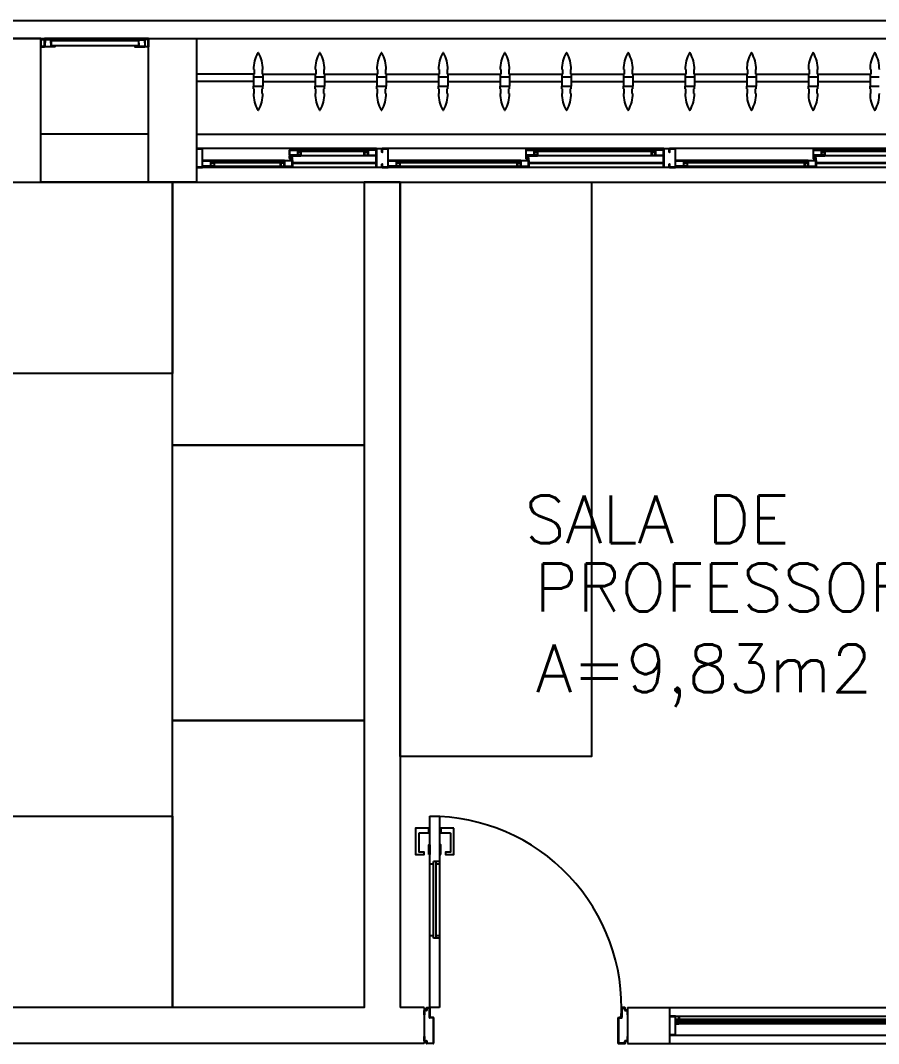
# Model space of a CAD drawing. Header units: millimetres. Extents: x 2128 to 2646, y 1972 to 2207.
# Drawn here: x 2401.926 to 2405.51, y 2049.365 to 2053.64 of the extents above; entities that cross this region are included whole.
import ezdxf

# ---------------------------------------------------------------- set-up
doc = ezdxf.new("R2010")
doc.units = ezdxf.units.MM
for name, color, linetype in [('AR-ALV', 2, 'Continuous'), ('AR-BANCADAS', 1, 'Continuous'), ('AR-BRISES', 1, 'Continuous'), ('AR-CALÇADA', 1, 'Continuous'), ('AR-ESQ', 1, 'Continuous'), ('AR-ESTC', 3, 'Continuous'), ('AR-PEITORIL', 1, 'Continuous'), ('AR-PORTA', 1, 'Continuous'), ('BC- VISTA', 1, 'Continuous'), ('BR-PAINEL', 1, 'Continuous'), ('BR-SUPORTE', 1, 'Continuous'), ('DT-ESQ-BAGUETE-C', 1, 'Continuous'), ('DT-ESQ-BAGUETE-V', 1, 'Continuous'), ('DT-ESQ-CHAPA DOBRADA-V', 1, 'Continuous'), ('DT-ESQ-MARCO-V', 1, 'Continuous'), ('DT-ESQ-PERFIL CADEIRA-C', 2, 'Continuous'), ('DT-ESQ-PERFIL CADEIRA-V', 2, 'Continuous'), ('DT-ESQ-PERFIL U SIMPLES-C', 2, 'Continuous'), ('DT-ESQ-PERFIL U-C', 2, 'Continuous'), ('DT-ESQ-PERFIL U-V', 1, 'Continuous'), ('DT-ESQ-VENEZIANA-C', 1, 'Continuous'), ('DT-ESQ-VENEZIANA-V', 1, 'Continuous'), ('DT-ESQ-VIDRO-C', 2, 'Continuous'), ('DT-TXTMOD', 1, 'Continuous'), ('ibio', 2, 'Continuous'), ('maçaneta', 1, 'Continuous'), ('mov', 1, 'Continuous'), ('PM-PERFIL U-C', 2, 'Continuous'), ('PM-VIDRO', 2, 'Continuous'), ('pm1', 2, 'Continuous'), ('pm2', 2, 'Continuous'), ('TEXTO', 2, 'Continuous'), ('Área', 2, 'Continuous')]:
    doc.layers.add(name, color=color, linetype=linetype)
doc.styles.add('S10', font='simplex.shx', dxfattribs={"height": 0.1})
doc.styles.add('UNB-100', font='simplex.shx', dxfattribs={"height": 0.2})

# ---------------------------------------------------------------- blocks, each defined once
blk = doc.blocks.new('EF23-P')
at = {"layer": 'DT-ESQ-BAGUETE-C', "ltscale": 0.1}
for points in [[(2.61, -0.08), (2.5965, -0.08), (2.5965, -0.0785), (2.6095, -0.0785, 0.414214), (2.61, -0.078), (2.61, -0.067, 0.414214), (2.6095, -0.0665), (2.5965, -0.0665), (2.5965, -0.065), (2.61, -0.065, -0.414214), (2.6115, -0.0665), (2.6115, -0.0785, -0.414214)], [(3.1015, -0.08), (3.115, -0.08), (3.115, -0.0785), (3.102, -0.0785, -0.414214), (3.1015, -0.078), (3.1015, -0.067, -0.414214), (3.102, -0.0665), (3.115, -0.0665), (3.115, -0.065), (3.1015, -0.065, 0.414214), (3.1, -0.0665), (3.1, -0.0785, 0.414214)], [(3.81, -0.08), (3.7965, -0.08), (3.7965, -0.0785), (3.8095, -0.0785, 0.414214), (3.81, -0.078), (3.81, -0.067, 0.414214), (3.8095, -0.0665), (3.7965, -0.0665), (3.7965, -0.065), (3.81, -0.065, -0.414214), (3.8115, -0.0665), (3.8115, -0.0785, -0.414214)], [(4.3015, -0.08), (4.315, -0.08), (4.315, -0.0785), (4.302, -0.0785, -0.414214), (4.3015, -0.078), (4.3015, -0.067, -0.414214), (4.302, -0.0665), (4.315, -0.0665), (4.315, -0.065), (4.3015, -0.065, 0.414214), (4.3, -0.0665), (4.3, -0.0785, 0.414214)], [(4.7975, -0.08), (4.784, -0.08), (4.784, -0.0785), (4.797, -0.0785, 0.414214), (4.7975, -0.078), (4.7975, -0.067, 0.414214), (4.797, -0.0665), (4.784, -0.0665), (4.784, -0.065), (4.7975, -0.065, -0.414214), (4.799, -0.0665), (4.799, -0.0785, -0.414214)], [(5.0765, -0.08), (5.09, -0.08), (5.09, -0.0785), (5.077, -0.0785, -0.414214), (5.0765, -0.078), (5.0765, -0.067, -0.414214), (5.077, -0.0665), (5.09, -0.0665), (5.09, -0.065), (5.0765, -0.065, 0.414214), (5.075, -0.0665), (5.075, -0.0785, 0.414214)], [(2.5265, -0.125), (2.54, -0.125), (2.54, -0.1235), (2.527, -0.1235, -0.414214), (2.5265, -0.123), (2.5265, -0.112, -0.414214), (2.527, -0.1115), (2.54, -0.1115), (2.54, -0.11), (2.5265, -0.11, 0.414214), (2.525, -0.1115), (2.525, -0.1235, 0.414214)], [(3.2485, -0.125), (3.235, -0.125), (3.235, -0.1235), (3.248, -0.1235, 0.414214), (3.2485, -0.123), (3.2485, -0.112, 0.414214), (3.248, -0.1115), (3.235, -0.1115), (3.235, -0.11), (3.2485, -0.11, -0.414214), (3.25, -0.1115), (3.25, -0.1235, -0.414214)], [(3.7265, -0.125), (3.74, -0.125), (3.74, -0.1235), (3.727, -0.1235, -0.414214), (3.7265, -0.123), (3.7265, -0.112, -0.414214), (3.727, -0.1115), (3.74, -0.1115), (3.74, -0.11), (3.7265, -0.11, 0.414214), (3.725, -0.1115), (3.725, -0.1235, 0.414214)], [(4.4485, -0.125), (4.435, -0.125), (4.435, -0.1235), (4.448, -0.1235, 0.414214), (4.4485, -0.123), (4.4485, -0.112, 0.414214), (4.448, -0.1115), (4.435, -0.1115), (4.435, -0.11), (4.4485, -0.11, -0.414214), (4.45, -0.1115), (4.45, -0.1235, -0.414214)], [(4.714, -0.125), (4.7275, -0.125), (4.7275, -0.1235), (4.7145, -0.1235, -0.414214), (4.714, -0.123), (4.714, -0.112, -0.414214), (4.7145, -0.1115), (4.7275, -0.1115), (4.7275, -0.11), (4.714, -0.11, 0.414214), (4.7125, -0.1115), (4.7125, -0.1235, 0.414214)]]:
    blk.add_lwpolyline(points, format="xyb", close=True, dxfattribs=at)
at = {"layer": 'DT-ESQ-BAGUETE-V', "ltscale": 0.1}
for p, q in [((2.61, -0.065), (3.1015, -0.065)), ((3.81, -0.065), (4.3015, -0.065)), ((4.7975, -0.065), (5.0765, -0.065)), ((2.0485, -0.11), (2.5265, -0.11)), ((3.2485, -0.11), (3.7265, -0.11)), ((4.4485, -0.11), (4.714, -0.11))]:
    blk.add_line(p, q, dxfattribs=at)
at = {"layer": 'DT-ESQ-CHAPA DOBRADA-V', "ltscale": 0.1}
for p, q in [((2, -0.077), (2.5615, -0.077)), ((2, -0.08), (2.5615, -0.08)), ((3.2, -0.077), (3.7615, -0.077)), ((3.2, -0.08), (3.7615, -0.08)), ((4.4, -0.077), (4.749, -0.077)), ((4.4, -0.08), (4.749, -0.08))]:
    blk.add_line(p, q, dxfattribs=at)
at = {"layer": 'DT-ESQ-PERFIL CADEIRA-C', "ltscale": 0.1}
for p, q in [((2.5635, -0.0885), (2.61, -0.0885)), ((3.15, -0.0885), (3.1015, -0.0885)), ((3.7635, -0.0885), (3.81, -0.0885)), ((4.35, -0.0885), (4.3015, -0.0885)), ((4.751, -0.0885), (4.7975, -0.0885)), ((5.125, -0.0885), (5.0765, -0.0885)), ((2.573, -0.1335), (2.5265, -0.1335)), ((3.2, -0.1335), (3.2485, -0.1335)), ((3.773, -0.1335), (3.7265, -0.1335)), ((4.4, -0.1335), (4.4485, -0.1335)), ((4.7605, -0.1335), (4.714, -0.1335))]:
    blk.add_line(p, q, dxfattribs=at)
for points in [[(2.61, -0.087, -1), (2.61, -0.09), (2.5635, -0.09, -0.414214), (2.5615, -0.088), (2.5615, -0.067, -0.414214), (2.5635, -0.065), (2.595, -0.065, -0.414214), (2.5965, -0.0665), (2.5965, -0.087)], [(2.5965, -0.0885, -0.198913), (2.5954, -0.0881, -0.198913), (2.595, -0.087), (2.595, -0.067, 0.414214), (2.5945, -0.0665), (2.5635, -0.0665, 0.414214), (2.563, -0.067), (2.563, -0.088, 0.414214), (2.5635, -0.0885)], [(3.1015, -0.09), (3.15, -0.09), (3.15, -0.0885), (3.115, -0.0885, 0.198912), (3.1161, -0.0881, 0.198913), (3.1165, -0.087), (3.1165, -0.067, -0.414214), (3.117, -0.0665), (3.15, -0.0665), (3.15, -0.065), (3.1165, -0.065, 0.414214), (3.115, -0.0665), (3.115, -0.0785), (3.115, -0.08), (3.115, -0.087), (3.1015, -0.087, 1)], [(3.81, -0.087, -1), (3.81, -0.09), (3.7635, -0.09, -0.414214), (3.7615, -0.088), (3.7615, -0.067, -0.414214), (3.7635, -0.065), (3.795, -0.065, -0.414214), (3.7965, -0.0665), (3.7965, -0.087)], [(3.7965, -0.0885, -0.198913), (3.7954, -0.0881, -0.198913), (3.795, -0.087), (3.795, -0.067, 0.414214), (3.7945, -0.0665), (3.7635, -0.0665, 0.414214), (3.763, -0.067), (3.763, -0.088, 0.414214), (3.7635, -0.0885)], [(4.3015, -0.09), (4.35, -0.09), (4.35, -0.0885), (4.315, -0.0885, 0.198912), (4.3161, -0.0881, 0.198913), (4.3165, -0.087), (4.3165, -0.067, -0.414214), (4.317, -0.0665), (4.35, -0.0665), (4.35, -0.065), (4.3165, -0.065, 0.414214), (4.315, -0.0665), (4.315, -0.0785), (4.315, -0.08), (4.315, -0.087), (4.3015, -0.087, 1)], [(4.7975, -0.087, -1), (4.7975, -0.09), (4.751, -0.09, -0.414214), (4.749, -0.088), (4.749, -0.067, -0.414214), (4.751, -0.065), (4.7825, -0.065, -0.414214), (4.784, -0.0665), (4.784, -0.087)], [(4.784, -0.0885, -0.198913), (4.7829, -0.0881, -0.198913), (4.7825, -0.087), (4.7825, -0.067, 0.414214), (4.782, -0.0665), (4.751, -0.0665, 0.414214), (4.7505, -0.067), (4.7505, -0.088, 0.414214), (4.751, -0.0885)], [(5.0765, -0.09), (5.125, -0.09), (5.125, -0.0885), (5.09, -0.0885, 0.198912), (5.0911, -0.0881, 0.198913), (5.0915, -0.087), (5.0915, -0.067, -0.414214), (5.092, -0.0665), (5.125, -0.0665), (5.125, -0.065), (5.0915, -0.065, 0.414214), (5.09, -0.0665), (5.09, -0.0785), (5.09, -0.08), (5.09, -0.087), (5.0765, -0.087, 1)], [(2.5265, -0.132, 1), (2.5265, -0.135), (2.573, -0.135, 0.414214), (2.575, -0.133), (2.575, -0.112, 0.414214), (2.573, -0.11), (2.5415, -0.11, 0.414214), (2.54, -0.1115), (2.54, -0.132)], [(2.54, -0.1335, 0.198913), (2.5411, -0.1331, 0.198913), (2.5415, -0.132), (2.5415, -0.112, -0.414214), (2.542, -0.1115), (2.573, -0.1115, -0.414214), (2.5735, -0.112), (2.5735, -0.133, -0.414214), (2.573, -0.1335)], [(3.2485, -0.135), (3.2, -0.135), (3.2, -0.1335), (3.235, -0.1335, -0.198912), (3.2339, -0.1331, -0.198913), (3.2335, -0.132), (3.2335, -0.112, 0.414214), (3.233, -0.1115), (3.2, -0.1115), (3.2, -0.11), (3.2335, -0.11, -0.414214), (3.235, -0.1115), (3.235, -0.1235), (3.235, -0.125), (3.235, -0.132), (3.2485, -0.132, -1)], [(3.7265, -0.132, 1), (3.7265, -0.135), (3.773, -0.135, 0.414214), (3.775, -0.133), (3.775, -0.112, 0.414214), (3.773, -0.11), (3.7415, -0.11, 0.414214), (3.74, -0.1115), (3.74, -0.132)], [(3.74, -0.1335, 0.198913), (3.7411, -0.1331, 0.198913), (3.7415, -0.132), (3.7415, -0.112, -0.414214), (3.742, -0.1115), (3.773, -0.1115, -0.414214), (3.7735, -0.112), (3.7735, -0.133, -0.414214), (3.773, -0.1335)], [(4.4485, -0.135), (4.4, -0.135), (4.4, -0.1335), (4.435, -0.1335, -0.198912), (4.4339, -0.1331, -0.198913), (4.4335, -0.132), (4.4335, -0.112, 0.414214), (4.433, -0.1115), (4.4, -0.1115), (4.4, -0.11), (4.4335, -0.11, -0.414214), (4.435, -0.1115), (4.435, -0.1235), (4.435, -0.125), (4.435, -0.132), (4.4485, -0.132, -1)], [(4.714, -0.132, 1), (4.714, -0.135), (4.7605, -0.135, 0.414214), (4.7625, -0.133), (4.7625, -0.112, 0.414214), (4.7605, -0.11), (4.729, -0.11, 0.414214), (4.7275, -0.1115), (4.7275, -0.132)], [(4.7275, -0.1335, 0.198913), (4.7286, -0.1331, 0.198913), (4.729, -0.132), (4.729, -0.112, -0.414214), (4.7295, -0.1115), (4.7605, -0.1115, -0.414214), (4.761, -0.112), (4.761, -0.133, -0.414214), (4.7605, -0.1335)]]:
    blk.add_lwpolyline(points, format="xyb", close=True, dxfattribs=at)
at = {"layer": 'DT-ESQ-PERFIL CADEIRA-V', "ltscale": 0.1}
for p, q in [((2.595, -0.09), (3.1015, -0.09)), ((3.795, -0.09), (4.3015, -0.09)), ((4.7825, -0.09), (5.0765, -0.09)), ((2.0485, -0.135), (2.5265, -0.135)), ((3.2485, -0.135), (3.7265, -0.135)), ((4.4485, -0.135), (4.714, -0.135))]:
    blk.add_line(p, q, dxfattribs=at)
at = {"layer": 'DT-ESQ-PERFIL U SIMPLES-C', "ltscale": 0.1}
for points in [[(2.5635, -0.102), (2.5715, -0.102), (2.5715, -0.1005), (2.5635, -0.1005, -0.414214), (2.563, -0.1), (2.563, -0.092, -0.414214), (2.5635, -0.0915), (2.5715, -0.0915), (2.5715, -0.09), (2.5635, -0.09, 0.414214), (2.5615, -0.092), (2.5615, -0.1, 0.414214)], [(2.573, -0.098), (2.565, -0.098), (2.565, -0.0995), (2.573, -0.0995, -0.414214), (2.5735, -0.1), (2.5735, -0.108, -0.414214), (2.573, -0.1085), (2.565, -0.1085), (2.565, -0.11), (2.573, -0.11, 0.414214), (2.575, -0.108), (2.575, -0.1, 0.414214)], [(3.7635, -0.102), (3.7715, -0.102), (3.7715, -0.1005), (3.7635, -0.1005, -0.414214), (3.763, -0.1), (3.763, -0.092, -0.414214), (3.7635, -0.0915), (3.7715, -0.0915), (3.7715, -0.09), (3.7635, -0.09, 0.414214), (3.7615, -0.092), (3.7615, -0.1, 0.414214)], [(3.773, -0.098), (3.765, -0.098), (3.765, -0.0995), (3.773, -0.0995, -0.414214), (3.7735, -0.1), (3.7735, -0.108, -0.414214), (3.773, -0.1085), (3.765, -0.1085), (3.765, -0.11), (3.773, -0.11, 0.414214), (3.775, -0.108), (3.775, -0.1, 0.414214)], [(4.751, -0.102), (4.759, -0.102), (4.759, -0.1005), (4.751, -0.1005, -0.414214), (4.7505, -0.1), (4.7505, -0.092, -0.414214), (4.751, -0.0915), (4.759, -0.0915), (4.759, -0.09), (4.751, -0.09, 0.414214), (4.749, -0.092), (4.749, -0.1, 0.414214)], [(4.7605, -0.098), (4.7525, -0.098), (4.7525, -0.0995), (4.7605, -0.0995, -0.414214), (4.761, -0.1), (4.761, -0.108, -0.414214), (4.7605, -0.1085), (4.7525, -0.1085), (4.7525, -0.11), (4.7605, -0.11, 0.414214), (4.7625, -0.108), (4.7625, -0.1, 0.414214)]]:
    blk.add_lwpolyline(points, format="xyb", close=True, dxfattribs=at)
at = {"layer": 'DT-ESQ-PERFIL U-C', "ltscale": 0.1}
for points in [[(3.175, -0.0615, 0.414214), (3.1735, -0.06), (3.1515, -0.06, 0.414214), (3.15, -0.0615), (3.15, -0.1385, 0.414214), (3.1515, -0.14), (3.1735, -0.14, 0.414214), (3.175, -0.1385), (3.175, -0.125), (3.1735, -0.125), (3.1735, -0.138, -0.414214), (3.173, -0.1385), (3.152, -0.1385, -0.414214), (3.1515, -0.138), (3.1515, -0.062, -0.414214), (3.152, -0.0615), (3.173, -0.0615, -0.414214), (3.1735, -0.062), (3.1735, -0.075), (3.175, -0.075)], [(3.175, -0.0615, -0.414214), (3.1765, -0.06), (3.1985, -0.06, -0.414214), (3.2, -0.0615), (3.2, -0.1385, -0.414214), (3.1985, -0.14), (3.1765, -0.14, -0.414214), (3.175, -0.1385), (3.175, -0.125), (3.1765, -0.125), (3.1765, -0.138, 0.414214), (3.177, -0.1385), (3.198, -0.1385, 0.414214), (3.1985, -0.138), (3.1985, -0.062, 0.414214), (3.198, -0.0615), (3.177, -0.0615, 0.414214), (3.1765, -0.062), (3.1765, -0.075), (3.175, -0.075)], [(4.375, -0.0615, 0.414214), (4.3735, -0.06), (4.3515, -0.06, 0.414214), (4.35, -0.0615), (4.35, -0.1385, 0.414214), (4.3515, -0.14), (4.3735, -0.14, 0.414214), (4.375, -0.1385), (4.375, -0.125), (4.3735, -0.125), (4.3735, -0.138, -0.414214), (4.373, -0.1385), (4.352, -0.1385, -0.414214), (4.3515, -0.138), (4.3515, -0.062, -0.414214), (4.352, -0.0615), (4.373, -0.0615, -0.414214), (4.3735, -0.062), (4.3735, -0.075), (4.375, -0.075)], [(4.375, -0.0615, -0.414214), (4.3765, -0.06), (4.3985, -0.06, -0.414214), (4.4, -0.0615), (4.4, -0.1385, -0.414214), (4.3985, -0.14), (4.3765, -0.14, -0.414214), (4.375, -0.1385), (4.375, -0.125), (4.3765, -0.125), (4.3765, -0.138, 0.414214), (4.377, -0.1385), (4.398, -0.1385, 0.414214), (4.3985, -0.138), (4.3985, -0.062, 0.414214), (4.398, -0.0615), (4.377, -0.0615, 0.414214), (4.3765, -0.062), (4.3765, -0.075), (4.375, -0.075)], [(5.15, -0.0615, 0.414214), (5.1485, -0.06), (5.1265, -0.06, 0.414214), (5.125, -0.0615), (5.125, -0.1385, 0.414214), (5.1265, -0.14), (5.1485, -0.14, 0.414214), (5.15, -0.1385), (5.15, -0.125), (5.1485, -0.125), (5.1485, -0.138, -0.414214), (5.148, -0.1385), (5.127, -0.1385, -0.414214), (5.1265, -0.138), (5.1265, -0.062, -0.414214), (5.127, -0.0615), (5.148, -0.0615, -0.414214), (5.1485, -0.062), (5.1485, -0.075), (5.15, -0.075)]]:
    blk.add_lwpolyline(points, format="xyb", close=True, dxfattribs=at)
at = {"layer": 'DT-ESQ-PERFIL U-V', "ltscale": 0.1}
for p, q in [((1.9985, -0.06), (3.1515, -0.06)), ((3.1985, -0.06), (4.3515, -0.06)), ((4.3985, -0.06), (5.1265, -0.06)), ((1.9985, -0.14), (3.1515, -0.14)), ((3.1985, -0.14), (4.3515, -0.14)), ((4.3985, -0.14), (5.1265, -0.14))]:
    blk.add_line(p, q, dxfattribs=at)
at = {"layer": 'DT-ESQ-VIDRO-C', "ltscale": 0.1}
for points in [[(3.1125, -0.085), (3.1125, -0.082), (2.599, -0.082), (2.599, -0.085)], [(4.3125, -0.085), (4.3125, -0.082), (3.799, -0.082), (3.799, -0.085)], [(5.0875, -0.085), (5.0875, -0.082), (4.7865, -0.082), (4.7865, -0.085)], [(2.038, -0.13), (2.038, -0.127), (2.537, -0.127), (2.537, -0.13)], [(3.238, -0.13), (3.238, -0.127), (3.737, -0.127), (3.737, -0.13)], [(4.438, -0.13), (4.438, -0.127), (4.7245, -0.127), (4.7245, -0.13)]]:
    blk.add_lwpolyline(points, close=True, dxfattribs=at)
at = {"layer": 'DT-TXTMOD', "ltscale": 0.1, "style": 'S10', "flags": 3}
for tag, p in [('M01', (0.025, -0.28)), ('M02', (0.3253, -0.28)), ('M03', (0.627, -0.28)), ('M04', (0.9288, -0.28)), ('M05', (1.2306, -0.28)), ('M06', (1.5323, -0.28)), ('M07', (1.8341, -0.28)), ('M08', (2.1359, -0.28)), ('M09', (2.4376, -0.28)), ('M10', (2.7394, -0.28)), ('M11', (3.0412, -0.28)), ('M12', (3.3429, -0.28)), ('M13', (3.6447, -0.28)), ('M14', (3.9464, -0.28)), ('M15', (4.2482, -0.28)), ('M16', (4.55, -0.28)), ('M17', (4.8517, -0.28))]:
    blk.add_attdef(tag, p, '', height=0.1, dxfattribs=at)
blk = doc.blocks.new('EF05-P')
at = {"layer": 'DT-ESQ-BAGUETE-C', "ltscale": 0.1}
for points in [[(0.039, -0.05), (0.0255, -0.05), (0.0255, -0.0485), (0.039, -0.0485), (0.039, -0.0365), (0.0255, -0.0365), (0.0255, -0.035), (0.039, -0.035, -0.414214), (0.0405, -0.0365), (0.0405, -0.0485, -0.414214)], [(1.161, -0.05), (1.1745, -0.05), (1.1745, -0.0485), (1.161, -0.0485), (1.161, -0.0365), (1.1745, -0.0365), (1.1745, -0.035), (1.161, -0.035, 0.414214), (1.1595, -0.0365), (1.1595, -0.0485, 0.414214)]]:
    blk.add_lwpolyline(points, format="xyb", close=True, dxfattribs=at)
at = {"layer": 'DT-ESQ-BAGUETE-V', "ltscale": 0.1}
blk.add_line((1.161, -0.05), (0.039, -0.05), dxfattribs=at)
at = {"layer": 'DT-ESQ-CHAPA DOBRADA-V', "ltscale": 0.1}
blk.add_line((1.16, -0.067), (0.04, -0.067), dxfattribs=at)
at = {"layer": 'DT-ESQ-MARCO-V', "ltscale": 0.1}
for p, q in [((0.0235, -0.035), (1.1765, -0.035)), ((0.0235, -0.115), (1.1765, -0.115))]:
    blk.add_line(p, q, dxfattribs=at)
at = {"layer": 'DT-ESQ-PERFIL U-C', "ltscale": 0.1}
for points in [[(0.025, -0.0655), (0.025, -0.0655, 0.414214), (0.0235, -0.067), (0.0235, -0.1135), (0.0015, -0.1135), (0.0015, -0.1), (0, -0.1), (0, -0.1135, 0.414214), (0.0015, -0.115), (0.0235, -0.115, 0.414214), (0.025, -0.1135), (0.025, -0.067), (0.04, -0.067, 1), (0.04, -0.064), (0.025, -0.064), (0.025, -0.0365, 0.414214), (0.0235, -0.035), (0.0015, -0.035, 0.414214), (0, -0.0365), (0, -0.05), (0.0015, -0.05), (0.0015, -0.0365), (0.0235, -0.0365), (0.0235, -0.064, 0.414214), (0.025, -0.0655), (0.04, -0.0655)], [(1.175, -0.0655), (1.175, -0.0655, -0.414214), (1.1765, -0.067), (1.1765, -0.1135), (1.1985, -0.1135), (1.1985, -0.1), (1.2, -0.1), (1.2, -0.1135, -0.414214), (1.1985, -0.115), (1.1765, -0.115, -0.414214), (1.175, -0.1135), (1.175, -0.067), (1.16, -0.067, -1), (1.16, -0.064), (1.175, -0.064), (1.175, -0.0365, -0.414214), (1.1765, -0.035), (1.1985, -0.035, -0.414214), (1.2, -0.0365), (1.2, -0.05), (1.1985, -0.05), (1.1985, -0.0365), (1.1765, -0.0365), (1.1765, -0.064, -0.414214), (1.175, -0.0655), (1.16, -0.0655)]]:
    blk.add_lwpolyline(points, format="xyb", dxfattribs=at)
at = {"layer": 'DT-ESQ-VIDRO-C', "ltscale": 0.1}
blk.add_lwpolyline([(0.027, -0.062), (0.027, -0.052), (1.173, -0.052), (1.173, -0.062)], close=True, dxfattribs=at)
at = {"layer": 'DT-TXTMOD', "ltscale": 0.1, "style": 'S10', "flags": 3}
blk.add_attdef('EF05', (0.05, 0), '', height=0.1, dxfattribs=at)
blk = doc.blocks.new('BR-MODULO8')
at = {"layer": 'BR-PAINEL'}
for p, q in [((-4.9117, 0.27), (-4.9092, 0.27)), ((-4.9092, 0.27), (-4.9092, 0.25)), ((-4.8758, 0.27), (-4.8758, 0.25)), ((-4.8733, 0.27), (-4.8758, 0.27)), ((-4.6542, 0.27), (-4.6517, 0.27)), ((-4.6517, 0.27), (-4.6517, 0.25)), ((-4.6183, 0.27), (-4.6183, 0.25)), ((-4.6158, 0.27), (-4.6183, 0.27)), ((-4.3967, 0.27), (-4.3942, 0.27)), ((-4.3942, 0.27), (-4.3942, 0.25)), ((-4.3608, 0.27), (-4.3608, 0.25)), ((-4.3583, 0.27), (-4.3608, 0.27)), ((-4.1392, 0.27), (-4.1367, 0.27)), ((-4.1367, 0.27), (-4.1367, 0.25)), ((-4.1033, 0.27), (-4.1033, 0.25)), ((-4.1008, 0.27), (-4.1033, 0.27)), ((-3.8817, 0.27), (-3.8792, 0.27)), ((-3.8792, 0.27), (-3.8792, 0.25)), ((-3.8458, 0.27), (-3.8458, 0.25)), ((-3.8433, 0.27), (-3.8458, 0.27)), ((-3.6242, 0.27), (-3.6217, 0.27)), ((-3.6217, 0.27), (-3.6217, 0.25)), ((-3.5883, 0.27), (-3.5883, 0.25)), ((-3.5858, 0.27), (-3.5883, 0.27)), ((-3.3667, 0.27), (-3.3642, 0.27)), ((-3.3642, 0.27), (-3.3642, 0.25)), ((-3.3308, 0.27), (-3.3308, 0.25)), ((-3.3283, 0.27), (-3.3308, 0.27)), ((-3.1092, 0.27), (-3.1067, 0.27)), ((-3.1067, 0.27), (-3.1067, 0.25)), ((-3.0733, 0.27), (-3.0733, 0.25)), ((-3.0708, 0.27), (-3.0733, 0.27)), ((-2.8517, 0.27), (-2.8492, 0.27)), ((-2.8492, 0.27), (-2.8492, 0.25)), ((-2.8158, 0.27), (-2.8158, 0.25)), ((-2.8133, 0.27), (-2.8158, 0.27)), ((-2.5942, 0.27), (-2.5917, 0.27)), ((-2.5917, 0.27), (-2.5917, 0.25)), ((-2.5583, 0.27), (-2.5583, 0.25)), ((-2.5558, 0.27), (-2.5583, 0.27)), ((-2.3367, 0.27), (-2.3342, 0.27)), ((-2.3342, 0.27), (-2.3342, 0.25)), ((-4.9117, 0.25), (-4.9117, 0.24)), ((-4.9117, 0.25), (-4.9092, 0.25)), ((-4.9117, 0.24), (-4.8733, 0.24)), ((-4.9117, 0.24), (-4.9117, 0.2)), ((-4.8733, 0.25), (-4.8758, 0.25)), ((-4.8733, 0.25), (-4.8733, 0.24)), ((-4.8733, 0.24), (-4.8733, 0.2)), ((-4.6542, 0.25), (-4.6542, 0.24)), ((-4.6542, 0.25), (-4.6517, 0.25)), ((-4.6542, 0.24), (-4.6158, 0.24)), ((-4.6542, 0.24), (-4.6542, 0.2)), ((-4.6158, 0.25), (-4.6183, 0.25)), ((-4.6158, 0.25), (-4.6158, 0.24)), ((-4.6158, 0.24), (-4.6158, 0.2)), ((-4.3967, 0.25), (-4.3967, 0.24)), ((-4.3967, 0.25), (-4.3942, 0.25)), ((-4.3967, 0.24), (-4.3583, 0.24)), ((-4.3967, 0.24), (-4.3967, 0.2)), ((-4.3583, 0.25), (-4.3608, 0.25)), ((-4.3583, 0.25), (-4.3583, 0.24)), ((-4.3583, 0.24), (-4.3583, 0.2)), ((-4.1392, 0.25), (-4.1392, 0.24)), ((-4.1392, 0.25), (-4.1367, 0.25)), ((-4.1392, 0.24), (-4.1008, 0.24)), ((-4.1392, 0.24), (-4.1392, 0.2)), ((-4.1008, 0.25), (-4.1033, 0.25)), ((-4.1008, 0.25), (-4.1008, 0.24)), ((-4.1008, 0.24), (-4.1008, 0.2)), ((-3.8817, 0.25), (-3.8817, 0.24)), ((-3.8817, 0.25), (-3.8792, 0.25)), ((-3.8817, 0.24), (-3.8433, 0.24)), ((-3.8817, 0.24), (-3.8817, 0.2)), ((-3.8433, 0.25), (-3.8458, 0.25)), ((-3.8433, 0.25), (-3.8433, 0.24)), ((-3.8433, 0.24), (-3.8433, 0.2)), ((-3.6242, 0.25), (-3.6242, 0.24)), ((-3.6242, 0.25), (-3.6217, 0.25)), ((-3.6242, 0.24), (-3.5858, 0.24)), ((-3.6242, 0.24), (-3.6242, 0.2)), ((-3.5858, 0.25), (-3.5883, 0.25)), ((-3.5858, 0.25), (-3.5858, 0.24)), ((-3.5858, 0.24), (-3.5858, 0.2)), ((-3.3667, 0.25), (-3.3667, 0.24)), ((-3.3667, 0.25), (-3.3642, 0.25)), ((-3.3667, 0.24), (-3.3283, 0.24)), ((-3.3667, 0.24), (-3.3667, 0.2)), ((-3.3283, 0.25), (-3.3308, 0.25)), ((-3.3283, 0.25), (-3.3283, 0.24)), ((-3.3283, 0.24), (-3.3283, 0.2)), ((-3.1092, 0.25), (-3.1092, 0.24)), ((-3.1092, 0.25), (-3.1067, 0.25)), ((-3.1092, 0.24), (-3.0708, 0.24)), ((-3.1092, 0.24), (-3.1092, 0.2)), ((-3.0708, 0.25), (-3.0733, 0.25)), ((-3.0708, 0.25), (-3.0708, 0.24)), ((-3.0708, 0.24), (-3.0708, 0.2)), ((-2.8517, 0.25), (-2.8517, 0.24)), ((-2.8517, 0.25), (-2.8492, 0.25)), ((-2.8517, 0.24), (-2.8133, 0.24)), ((-2.8517, 0.24), (-2.8517, 0.2)), ((-2.8133, 0.25), (-2.8158, 0.25)), ((-2.8133, 0.25), (-2.8133, 0.24)), ((-2.8133, 0.24), (-2.8133, 0.2)), ((-2.5942, 0.25), (-2.5942, 0.24)), ((-2.5942, 0.25), (-2.5917, 0.25)), ((-2.5942, 0.24), (-2.5558, 0.24)), ((-2.5942, 0.24), (-2.5942, 0.2)), ((-2.5558, 0.25), (-2.5583, 0.25)), ((-2.5558, 0.25), (-2.5558, 0.24)), ((-2.5558, 0.24), (-2.5558, 0.2)), ((-2.3367, 0.25), (-2.3367, 0.24)), ((-2.3367, 0.25), (-2.3342, 0.25)), ((-2.3367, 0.24), (-2.2983, 0.24)), ((-2.3367, 0.24), (-2.3367, 0.2)), ((-4.9117, 0.2), (-4.8733, 0.2)), ((-4.9117, 0.19), (-4.9117, 0.2)), ((-4.9117, 0.19), (-4.9092, 0.19)), ((-4.9092, 0.17), (-4.9092, 0.19)), ((-4.8733, 0.19), (-4.8758, 0.19)), ((-4.8758, 0.17), (-4.8758, 0.19)), ((-4.8733, 0.19), (-4.8733, 0.2)), ((-4.6542, 0.2), (-4.6158, 0.2)), ((-4.6542, 0.19), (-4.6542, 0.2)), ((-4.6542, 0.19), (-4.6517, 0.19)), ((-4.6517, 0.17), (-4.6517, 0.19)), ((-4.6158, 0.19), (-4.6183, 0.19)), ((-4.6183, 0.17), (-4.6183, 0.19)), ((-4.6158, 0.19), (-4.6158, 0.2)), ((-4.3967, 0.2), (-4.3583, 0.2)), ((-4.3967, 0.19), (-4.3967, 0.2)), ((-4.3967, 0.19), (-4.3942, 0.19)), ((-4.3942, 0.17), (-4.3942, 0.19)), ((-4.3583, 0.19), (-4.3608, 0.19)), ((-4.3608, 0.17), (-4.3608, 0.19)), ((-4.3583, 0.19), (-4.3583, 0.2)), ((-4.1392, 0.2), (-4.1008, 0.2)), ((-4.1392, 0.19), (-4.1392, 0.2)), ((-4.1392, 0.19), (-4.1367, 0.19)), ((-4.1367, 0.17), (-4.1367, 0.19)), ((-4.1008, 0.19), (-4.1033, 0.19)), ((-4.1033, 0.17), (-4.1033, 0.19)), ((-4.1008, 0.19), (-4.1008, 0.2)), ((-3.8817, 0.2), (-3.8433, 0.2)), ((-3.8817, 0.19), (-3.8817, 0.2)), ((-3.8817, 0.19), (-3.8792, 0.19)), ((-3.8792, 0.17), (-3.8792, 0.19)), ((-3.8433, 0.19), (-3.8458, 0.19)), ((-3.8458, 0.17), (-3.8458, 0.19)), ((-3.8433, 0.19), (-3.8433, 0.2)), ((-3.6242, 0.2), (-3.5858, 0.2)), ((-3.6242, 0.19), (-3.6242, 0.2)), ((-3.6242, 0.19), (-3.6217, 0.19)), ((-3.6217, 0.17), (-3.6217, 0.19)), ((-3.5858, 0.19), (-3.5883, 0.19)), ((-3.5883, 0.17), (-3.5883, 0.19)), ((-3.5858, 0.19), (-3.5858, 0.2)), ((-3.3667, 0.2), (-3.3283, 0.2)), ((-3.3667, 0.19), (-3.3667, 0.2)), ((-3.3667, 0.19), (-3.3642, 0.19)), ((-3.3642, 0.17), (-3.3642, 0.19)), ((-3.3283, 0.19), (-3.3308, 0.19)), ((-3.3308, 0.17), (-3.3308, 0.19)), ((-3.3283, 0.19), (-3.3283, 0.2)), ((-3.1092, 0.2), (-3.0708, 0.2)), ((-3.1092, 0.19), (-3.1092, 0.2)), ((-3.1092, 0.19), (-3.1067, 0.19)), ((-3.1067, 0.17), (-3.1067, 0.19)), ((-3.0708, 0.19), (-3.0733, 0.19)), ((-3.0733, 0.17), (-3.0733, 0.19)), ((-3.0708, 0.19), (-3.0708, 0.2)), ((-2.8517, 0.2), (-2.8133, 0.2)), ((-2.8517, 0.19), (-2.8517, 0.2)), ((-2.8517, 0.19), (-2.8492, 0.19)), ((-2.8492, 0.17), (-2.8492, 0.19)), ((-2.8133, 0.19), (-2.8158, 0.19)), ((-2.8158, 0.17), (-2.8158, 0.19)), ((-2.8133, 0.19), (-2.8133, 0.2)), ((-2.5942, 0.2), (-2.5558, 0.2)), ((-2.5942, 0.19), (-2.5942, 0.2)), ((-2.5942, 0.19), (-2.5917, 0.19)), ((-2.5917, 0.17), (-2.5917, 0.19)), ((-2.5558, 0.19), (-2.5583, 0.19)), ((-2.5583, 0.17), (-2.5583, 0.19)), ((-2.5558, 0.19), (-2.5558, 0.2)), ((-2.3367, 0.2), (-2.2983, 0.2)), ((-2.3367, 0.19), (-2.3367, 0.2)), ((-2.3367, 0.19), (-2.3342, 0.19)), ((-2.3342, 0.17), (-2.3342, 0.19)), ((-4.9117, 0.17), (-4.9092, 0.17)), ((-4.8733, 0.17), (-4.8758, 0.17)), ((-4.6542, 0.17), (-4.6517, 0.17)), ((-4.6158, 0.17), (-4.6183, 0.17)), ((-4.3967, 0.17), (-4.3942, 0.17)), ((-4.3583, 0.17), (-4.3608, 0.17)), ((-4.1392, 0.17), (-4.1367, 0.17)), ((-4.1008, 0.17), (-4.1033, 0.17)), ((-3.8817, 0.17), (-3.8792, 0.17)), ((-3.8433, 0.17), (-3.8458, 0.17)), ((-3.6242, 0.17), (-3.6217, 0.17)), ((-3.5858, 0.17), (-3.5883, 0.17)), ((-3.3667, 0.17), (-3.3642, 0.17)), ((-3.3283, 0.17), (-3.3308, 0.17)), ((-3.1092, 0.17), (-3.1067, 0.17)), ((-3.0708, 0.17), (-3.0733, 0.17)), ((-2.8517, 0.17), (-2.8492, 0.17)), ((-2.8133, 0.17), (-2.8158, 0.17)), ((-2.5942, 0.17), (-2.5917, 0.17)), ((-2.5558, 0.17), (-2.5583, 0.17)), ((-2.3367, 0.17), (-2.3342, 0.17))]:
    blk.add_line(p, q, dxfattribs=at)
for centre, radius, start, end in [((-4.7867, 0.2739), 0.1251, 148.4721, 181.772), ((-4.8925, 0.3387), 0.001, 37.1012, 142.8988), ((-4.9983, 0.2739), 0.1251, 358.228, 31.5279), ((-4.5292, 0.2739), 0.1251, 148.4721, 181.772), ((-4.635, 0.3387), 0.001, 37.1012, 142.8988), ((-4.7408, 0.2739), 0.1251, 358.228, 31.5279), ((-4.2717, 0.2739), 0.1251, 148.4721, 181.772), ((-4.3775, 0.3387), 0.001, 37.1012, 142.8988), ((-4.4833, 0.2739), 0.1251, 358.228, 31.5279), ((-4.0142, 0.2739), 0.1251, 148.4721, 181.772), ((-4.12, 0.3387), 0.001, 37.1012, 142.8988), ((-4.2258, 0.2739), 0.1251, 358.228, 31.5279), ((-3.7567, 0.2739), 0.1251, 148.4721, 181.772), ((-3.8625, 0.3387), 0.001, 37.1012, 142.8988), ((-3.9683, 0.2739), 0.1251, 358.228, 31.5279), ((-3.4992, 0.2739), 0.1251, 148.4721, 181.772), ((-3.605, 0.3387), 0.001, 37.1012, 142.8988), ((-3.7108, 0.2739), 0.1251, 358.228, 31.5279), ((-3.2417, 0.2739), 0.1251, 148.4721, 181.772), ((-3.3475, 0.3387), 0.001, 37.1012, 142.8988), ((-3.4533, 0.2739), 0.1251, 358.228, 31.5279), ((-2.9842, 0.2739), 0.1251, 148.4721, 181.772), ((-3.09, 0.3387), 0.001, 37.1012, 142.8988), ((-3.1958, 0.2739), 0.1251, 358.228, 31.5279), ((-2.7267, 0.2739), 0.1251, 148.4721, 181.772), ((-2.8325, 0.3387), 0.001, 37.1012, 142.8988), ((-2.9383, 0.2739), 0.1251, 358.228, 31.5279), ((-2.4692, 0.2739), 0.1251, 148.4721, 181.772), ((-2.575, 0.3387), 0.001, 37.1012, 142.8988), ((-2.6808, 0.2739), 0.1251, 358.228, 31.5279), ((-2.2117, 0.2739), 0.1251, 148.4721, 181.772), ((-2.3175, 0.3387), 0.001, 37.1012, 142.8988), ((-2.4233, 0.2739), 0.1251, 358.228, 31.5279), ((-4.7867, 0.1661), 0.1251, 178.228, 211.5279), ((-4.9983, 0.1661), 0.1251, 328.4721, 1.772), ((-4.5292, 0.1661), 0.1251, 178.228, 211.5279), ((-4.7408, 0.1661), 0.1251, 328.4721, 1.772), ((-4.2717, 0.1661), 0.1251, 178.228, 211.5279), ((-4.4833, 0.1661), 0.1251, 328.4721, 1.772), ((-4.0142, 0.1661), 0.1251, 178.228, 211.5279), ((-4.2258, 0.1661), 0.1251, 328.4721, 1.772), ((-3.7567, 0.1661), 0.1251, 178.228, 211.5279), ((-3.9683, 0.1661), 0.1251, 328.4721, 1.772), ((-3.4992, 0.1661), 0.1251, 178.228, 211.5279), ((-3.7108, 0.1661), 0.1251, 328.4721, 1.772), ((-3.2417, 0.1661), 0.1251, 178.228, 211.5279), ((-3.4533, 0.1661), 0.1251, 328.4721, 1.772), ((-2.9842, 0.1661), 0.1251, 178.228, 211.5279), ((-3.1958, 0.1661), 0.1251, 328.4721, 1.772), ((-2.7267, 0.1661), 0.1251, 178.228, 211.5279), ((-2.9383, 0.1661), 0.1251, 328.4721, 1.772), ((-2.4692, 0.1661), 0.1251, 178.228, 211.5279), ((-2.6808, 0.1661), 0.1251, 328.4721, 1.772), ((-2.2117, 0.1661), 0.1251, 178.228, 211.5279), ((-2.4233, 0.1661), 0.1251, 328.4721, 1.772), ((-4.8925, 0.1013), 0.001, 217.1012, 322.8988), ((-4.635, 0.1013), 0.001, 217.1012, 322.8988), ((-4.3775, 0.1013), 0.001, 217.1012, 322.8988), ((-4.12, 0.1013), 0.001, 217.1012, 322.8988), ((-3.8625, 0.1013), 0.001, 217.1012, 322.8988), ((-3.605, 0.1013), 0.001, 217.1012, 322.8988), ((-3.3475, 0.1013), 0.001, 217.1012, 322.8988), ((-3.09, 0.1013), 0.001, 217.1012, 322.8988), ((-2.8325, 0.1013), 0.001, 217.1012, 322.8988), ((-2.575, 0.1013), 0.001, 217.1012, 322.8988), ((-2.3175, 0.1013), 0.001, 217.1012, 322.8988)]:
    blk.add_arc(centre, radius, start, end, dxfattribs=at)
at = {"layer": 'BR-SUPORTE'}
for p, q in [((-4.9117, 0.25), (-5.15, 0.25)), ((-4.9117, 0.22), (-5.15, 0.22)), ((-4.8733, 0.25), (-4.6517, 0.25)), ((-4.8733, 0.22), (-4.6542, 0.22)), ((-4.6158, 0.25), (-4.3942, 0.25)), ((-4.6158, 0.22), (-4.3967, 0.22)), ((-4.3583, 0.25), (-4.1367, 0.25)), ((-4.3583, 0.22), (-4.1392, 0.22)), ((-4.1008, 0.25), (-3.8792, 0.25)), ((-4.1008, 0.22), (-3.8817, 0.22)), ((-3.8433, 0.25), (-3.6217, 0.25)), ((-3.8433, 0.22), (-3.6242, 0.22)), ((-3.5858, 0.25), (-3.3642, 0.25)), ((-3.5858, 0.22), (-3.3667, 0.22)), ((-3.3283, 0.25), (-3.1067, 0.25)), ((-3.3283, 0.22), (-3.1092, 0.22)), ((-3.0708, 0.25), (-2.8492, 0.25)), ((-3.0708, 0.22), (-2.8517, 0.22)), ((-2.8133, 0.25), (-2.5917, 0.25)), ((-2.8133, 0.22), (-2.5942, 0.22)), ((-2.5558, 0.25), (-2.3342, 0.25)), ((-2.5558, 0.22), (-2.3367, 0.22))]:
    blk.add_line(p, q, dxfattribs=at)
blk = doc.blocks.new('EF01C-P')
at = {"layer": 'DT-ESQ-BAGUETE-C', "ltscale": 0.1}
for points in [[(0.0015, 0.035), (0.015, 0.035), (0.015, 0.0335), (0.0015, 0.0335), (0.0015, 0.005), (0.015, 0.005), (0.015, 0.0035), (0.0015, 0.0035, -0.414214), (0, 0.005), (0, 0.0335, -0.414214)], [(0.4485, 0.035), (0.435, 0.035), (0.435, 0.0335), (0.4485, 0.0335), (0.4485, 0.005), (0.435, 0.005), (0.435, 0.0035), (0.4485, 0.0035, 0.414214), (0.45, 0.005), (0.45, 0.0335, 0.414214)]]:
    blk.add_lwpolyline(points, format="xyb", close=True, dxfattribs=at)
at = {"layer": 'DT-ESQ-PERFIL CADEIRA-C', "ltscale": 0.1}
for points in [[(0.01, 0.0015), (0.01, 0.003), (0.0015, 0.003, 1), (0.0015, 0), (0.015, 0, 0.414214), (0.0165, 0.0015), (0.0165, 0.0335), (0.043, 0.0335)], [(0.043, 0.0065), (0.018, 0.0065), (0.018, 0.0165), (0.0165, 0.0165), (0.0165, 0.0065, 0.414214), (0.018, 0.005), (0.043, 0.005), (0.0565, 0.005, 1), (0.0565, 0.008), (0.043, 0.008), (0.043, 0.02), (0.043, 0.032), (0.0565, 0.032, 1), (0.0565, 0.035), (0.043, 0.035), (0.0165, 0.035, 0.414214), (0.015, 0.0335), (0.015, 0.0015), (0.0015, 0.0015)], [(0.0415, 0.02), (0.0415, 0.032, -0.414214), (0.043, 0.0335), (0.0565, 0.0335)], [(0.0415, 0.02), (0.0415, 0.008, 0.414214), (0.043, 0.0065), (0.0565, 0.0065)], [(0.407, 0.0065), (0.432, 0.0065), (0.432, 0.0165), (0.4335, 0.0165), (0.4335, 0.0065, -0.414214), (0.432, 0.005), (0.407, 0.005), (0.3935, 0.005, -1), (0.3935, 0.008), (0.407, 0.008), (0.407, 0.02), (0.407, 0.032), (0.3935, 0.032, -1), (0.3935, 0.035), (0.407, 0.035), (0.4335, 0.035, -0.414214), (0.435, 0.0335), (0.435, 0.0015), (0.4485, 0.0015)], [(0.4085, 0.02), (0.4085, 0.032, 0.414214), (0.407, 0.0335), (0.3935, 0.0335)], [(0.4085, 0.02), (0.4085, 0.008, -0.414214), (0.407, 0.0065), (0.3935, 0.0065)], [(0.44, 0.0015), (0.44, 0.003), (0.4485, 0.003, -1), (0.4485, 0), (0.435, 0, -0.414214), (0.4335, 0.0015), (0.4335, 0.0335), (0.407, 0.0335)]]:
    blk.add_lwpolyline(points, format="xyb", dxfattribs=at)
at = {"layer": 'DT-ESQ-PERFIL CADEIRA-V', "ltscale": 0.1}
blk.add_line((0.015, 0), (0.435, 0), dxfattribs=at)
at = {"layer": 'DT-ESQ-VENEZIANA-C', "ltscale": 0.1}
for p, q in [((0.043, 0.0105), (0.407, 0.0105)), ((0.043, 0.009), (0.407, 0.009))]:
    blk.add_line(p, q, dxfattribs=at)
at = {"layer": 'DT-ESQ-VENEZIANA-V', "ltscale": 0.1}
blk.add_line((0.043, 0.031), (0.407, 0.031), dxfattribs=at)
at = {"layer": 'DT-TXTMOD', "ltscale": 0.1, "style": 'S10', "flags": 3}
blk.add_attdef('EF01C', (0.0208, -0.14), '', height=0.1, dxfattribs=at)
blk = doc.blocks.new('PM3V')
at = {"layer": 'maçaneta'}
for points in [[(0.02, 0.9), (-0.035, 0.9), (-0.035, 0.79), (0, 0.79), (0, 0.8), (-0.02, 0.8), (-0.02, 0.8785, -0.414214), (-0.0185, 0.88), (0.02, 0.88)], [(0.125, 0.9), (0.07, 0.9), (0.07, 0.88), (0.1085, 0.88, -0.414214), (0.11, 0.8785), (0.11, 0.8), (0.09, 0.8), (0.09, 0.79), (0.125, 0.79)]]:
    blk.add_lwpolyline(points, format="xyb", close=True, dxfattribs=at)
for points in [[(0.02, 0.79), (0.02, 0.83), (0.025, 0.83), (0.025, 0.79)], [(0.07, 0.79), (0.07, 0.83), (0.065, 0.83), (0.065, 0.79)]]:
    blk.add_lwpolyline(points, close=True, dxfattribs=at)
at = {"layer": 'mov'}
blk.add_arc((0.025, 0.15), 0.8, 356.8472, 90, dxfattribs=at)
at = {"layer": 'PM-PERFIL U-C'}
for p, q in [((0, 0.12), (0, 0.1385)), ((0.0015, 0.14), (0.01, 0.14)), ((0.002, 0.138), (0.002, 0.12)), ((0.0105, 0.138), (0.002, 0.138)), ((0.01, 0.14), (0.01, 0.1485)), ((0.0115, 0.15), (0.0235, 0.15)), ((0.012, 0.148), (0.012, 0.1395)), ((0.023, 0.148), (0.012, 0.148)), ((0.023, 0.1085), (0.023, 0.148)), ((0.025, 0.1485), (0.025, 0.109)), ((0.825, 0.1485), (0.825, 0.109)), ((0.8385, 0.15), (0.8265, 0.15)), ((0.827, 0.148), (0.838, 0.148)), ((0.827, 0.1085), (0.827, 0.148)), ((0.838, 0.148), (0.838, 0.1395)), ((0.8395, 0.138), (0.848, 0.138)), ((0.84, 0.14), (0.84, 0.1485)), ((0.8485, 0.14), (0.84, 0.14)), ((0.848, 0.138), (0.848, 0.12)), ((0.85, 0.12), (0.85, 0.1385)), ((0.002, 0.12), (0, 0.12)), ((0.038, 0.107), (0.0245, 0.107)), ((0.0385, 0.109), (0.025, 0.109)), ((0.038, 0.107), (0.038, 0.002)), ((0.04, 0.1075), (0.04, 0.0015)), ((0.81, 0.1075), (0.81, 0.0015)), ((0.8115, 0.109), (0.825, 0.109)), ((0.812, 0.107), (0.8255, 0.107)), ((0.812, 0.107), (0.812, 0.002)), ((0.848, 0.12), (0.85, 0.12)), ((0, 0.03), (0.002, 0.03)), ((0, 0.0115), (0, 0.03)), ((0.01, 0.01), (0.0015, 0.01)), ((0.002, 0.03), (0.002, 0.012)), ((0.002, 0.012), (0.0105, 0.012)), ((0.01, 0.0015), (0.01, 0.01)), ((0.0385, 0), (0.0115, 0)), ((0.012, 0.0105), (0.012, 0.002)), ((0.012, 0.002), (0.038, 0.002)), ((0.8115, 0), (0.8385, 0)), ((0.838, 0.002), (0.812, 0.002)), ((0.838, 0.0105), (0.838, 0.002)), ((0.848, 0.012), (0.8395, 0.012)), ((0.84, 0.0015), (0.84, 0.01)), ((0.84, 0.01), (0.8485, 0.01)), ((0.85, 0.03), (0.848, 0.03)), ((0.848, 0.03), (0.848, 0.012)), ((0.85, 0.0115), (0.85, 0.03))]:
    blk.add_line(p, q, dxfattribs=at)
for centre, start, end in [((0.0015, 0.1385), 90, 180), ((0.0115, 0.1485), 90, 180), ((0.0105, 0.1395), 270, 0), ((0.0235, 0.1485), 360, 90), ((0.8265, 0.1485), 90, 180), ((0.8395, 0.1395), 180, 270), ((0.8385, 0.1485), 0, 90), ((0.8485, 0.1385), 0, 90), ((0.0245, 0.1085), 180, 270), ((0.0385, 0.1075), 0, 90), ((0.8115, 0.1075), 90, 180), ((0.8255, 0.1085), 270, 0), ((0.0015, 0.0115), 180, 270), ((0.0115, 0.0015), 180, 270), ((0.0105, 0.0105), 0, 90), ((0.0385, 0.0015), 269.9386, 0), ((0.8115, 0.0015), 180, 270.0614), ((0.8395, 0.0105), 90, 180), ((0.8385, 0.0015), 270, 0), ((0.8485, 0.0115), 270, 0)]:
    blk.add_arc(centre, 0.0015, start, end, dxfattribs=at)
at = {"layer": 'PM-VIDRO', "color": 1}
for p, q in [((0.04, 0.45), (0.04, 0.75)), ((0.05, 0.75), (0.05, 0.45))]:
    blk.add_line(p, q, dxfattribs=at)
at = {"layer": 'pm1'}
for p, q in [((0.025, 0.95), (0.065, 0.95)), ((0.025, 0.75), (0.025, 0.95)), ((0.065, 0.95), (0.065, 0.76)), ((0.04, 0.75), (0.025, 0.75)), ((0.065, 0.76), (0.04, 0.76)), ((0.04, 0.75), (0.04, 0.76)), ((0.05, 0.76), (0.05, 0.75)), ((0.065, 0.75), (0.05, 0.75)), ((0.065, 0.76), (0.065, 0.75)), ((0.025, 0.15), (0.025, 0.45)), ((0.04, 0.45), (0.025, 0.45)), ((0.04, 0.44), (0.04, 0.45)), ((0.065, 0.44), (0.04, 0.44)), ((0.065, 0.45), (0.05, 0.45)), ((0.05, 0.45), (0.05, 0.44)), ((0.065, 0.45), (0.065, 0.44)), ((0.065, 0.44), (0.065, 0.15)), ((0.065, 0.15), (0.025, 0.15))]:
    blk.add_line(p, q, dxfattribs=at)
at = {"layer": 'pm2'}
for p, q in [((0.025, 0.45), (0.025, 0.75)), ((0.065, 0.75), (0.065, 0.45)), ((0.025, 0.15), (0.025, 0.109)), ((0.025, 0.109), (0.035, 0.109)), ((0.8252, 0.109), (0.8152, 0.109)), ((0.8152, 0), (0.8402, 0)), ((0.8402, 0.01), (0.8502, 0.01)), ((0.8402, 0), (0.8402, 0.01))]:
    blk.add_line(p, q, dxfattribs=at)
blk = doc.blocks.new('BCP08')
at = {"layer": 'BC- VISTA'}
blk.add_lwpolyline([(0.8, 0), (0.8, -1.1), (0, -1.1), (0, 0)], close=True, dxfattribs=at)
blk = doc.blocks.new('BCP10')
at = {"layer": 'BC- VISTA'}
blk.add_lwpolyline([(0.8, 0), (0.8, -1.15), (0, -1.15), (0, 0)], close=True, dxfattribs=at)
blk = doc.blocks.new('BCP11')
at = {"layer": 'BC- VISTA'}
blk.add_lwpolyline([(0.8, 0), (0.8, -1.2), (0, -1.2), (0, 0)], close=True, dxfattribs=at)
blk = doc.blocks.new('BCP19')
at = {"layer": 'BC- VISTA'}
blk.add_lwpolyline([(0.8, 0), (0.8, -2.525), (0, -2.525), (0, 0)], close=True, dxfattribs=at)
blk = doc.blocks.new('BCP13')
at = {"layer": 'BC- VISTA'}
blk.add_lwpolyline([(0.8, 0), (0.8, -1.4), (0, -1.4), (0, 0)], close=True, dxfattribs=at)
blk = doc.blocks.new('BCL09')
at = {"layer": 'BC- VISTA'}
blk.add_lwpolyline([(0.8, 0), (0.8, -2.4), (0, -2.4), (0, 0)], close=True, dxfattribs=at)

msp = doc.modelspace()

# ---------------------------------------------------------------- linework, layer by layer
at = {"layer": 'AR-ALV'}
for p, q in [((2402.4615, 2053.1651), (2402.0115, 2053.1651)), ((2402.4615, 2052.9651), (2402.0115, 2052.9651)), ((2403.3615, 2052.9651), (2403.3615, 2049.5151)), ((2403.5115, 2052.9651), (2403.3615, 2052.9651)), ((2403.5115, 2052.9651), (2403.5115, 2049.5151)), ((2403.3615, 2049.5151), (2394.8616, 2049.5151)), ((2403.6115, 2049.5151), (2403.5115, 2049.5151)), ((2403.6115, 2049.5151), (2403.6115, 2049.3651)), ((2404.4616, 2049.5151), (2404.4616, 2049.3651)), ((2404.4616, 2049.5151), (2404.6365, 2049.5151)), ((2404.6365, 2049.5151), (2404.6365, 2049.3651)), ((2403.6115, 2049.3651), (2394.8616, 2049.3651)), ((2404.4616, 2049.3651), (2404.6365, 2049.3651))]:
    msp.add_line(p, q, dxfattribs=at)
at = {"layer": 'AR-CALÇADA'}
msp.add_line((2367.3865, 2053.6401), (2438.6615, 2053.6401), dxfattribs=at)
at = {"layer": 'AR-ESTC'}
for p, q in [((2402.0115, 2053.5651), (2401.8115, 2053.5651)), ((2402.0115, 2052.9651), (2402.0115, 2053.5651)), ((2402.4615, 2053.5651), (2402.6615, 2053.5651)), ((2402.4615, 2052.9651), (2402.4615, 2053.5651)), ((2402.6615, 2053.5651), (2402.6615, 2052.9651)), ((2401.8115, 2052.9651), (2402.0115, 2052.9651)), ((2402.6615, 2052.9651), (2402.4615, 2052.9651))]:
    msp.add_line(p, q, dxfattribs=at)
at = {"layer": 'AR-PEITORIL'}
for p, q in [((2402.6615, 2053.1651), (2407.8115, 2053.1651)), ((2402.6615, 2052.9651), (2407.8115, 2052.9651)), ((2404.6365, 2049.5151), (2405.8365, 2049.5151)), ((2404.6365, 2049.3651), (2405.8365, 2049.3651))]:
    msp.add_line(p, q, dxfattribs=at)
at = {"layer": 'ibio'}
msp.add_line((2371.8115, 2053.5651), (2438.6615, 2053.5651), dxfattribs=at)

# ---------------------------------------------------------------- block references
at = {"layer": 'AR-BANCADAS', "rotation": 270}
for name, p in [('BCP19', (2402.5615, 2052.9651)), ('BCP13', (2402.5615, 2050.3151))]:
    msp.add_blockref(name, p, dxfattribs=at)
at = {"layer": 'AR-BANCADAS'}
for name, p in [('BCP08', (2402.5615, 2052.9651)), ('BCL09', (2403.5115, 2052.9651)), ('BCP10', (2402.5615, 2051.8651)), ('BCP11', (2402.5615, 2050.7151))]:
    msp.add_blockref(name, p, dxfattribs=at)
at = {"layer": 'AR-BRISES'}
msp.add_blockref('BR-MODULO8', (2407.8115, 2053.1651), dxfattribs=at)
at = {"layer": 'AR-ESQ', "rotation": 180}
for name, p in [('EF01C-P', (2402.4615, 2053.5651)), ('EF23-P', (2407.8115, 2052.9651))]:
    msp.add_blockref(name, p, dxfattribs=at)
at = {"layer": 'AR-ESQ'}
msp.add_blockref('EF05-P', (2404.6365, 2049.5151), dxfattribs=at)
at = {"layer": 'AR-PORTA'}
msp.add_blockref('PM3V', (2403.6115, 2049.3651), dxfattribs=at)

# ---------------------------------------------------------------- texts
at = {"layer": 'TEXTO', "style": 'UNB-100'}
for s, p in [('SALA DE ', (2404.0314, 2051.4555)), ('PROFESSORES', (2404.0735, 2051.1711))]:
    msp.add_text(s, height=0.2, dxfattribs=at).set_placement(p)
at = {"layer": 'Área', "style": 'UNB-100'}
msp.add_text('A=9,83m2', height=0.2, dxfattribs=at).set_placement((2404.0783, 2050.833))

doc.saveas('drawing.dxf')
